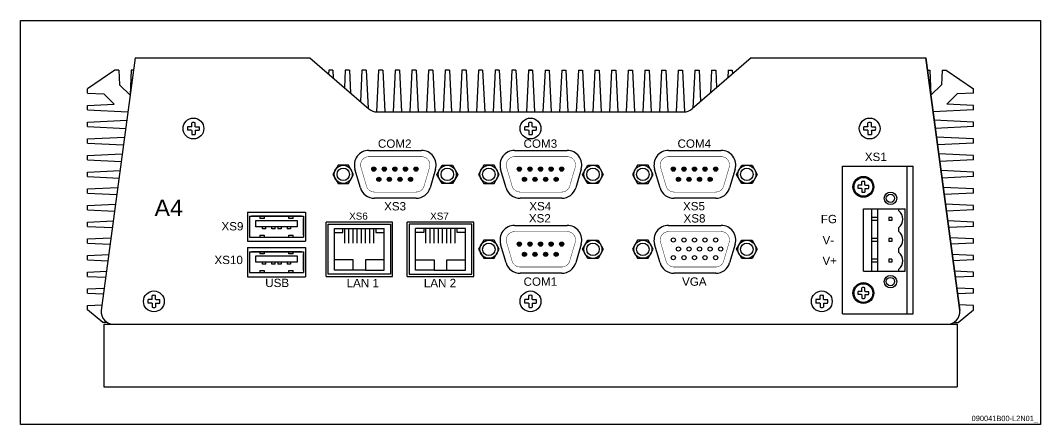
# Model space of a CAD drawing. Extents: x -2364 to 9601, y -871 to 1549.
# Drawn here: x 930.9 to 1120.9, y 418.7 to 493.9 of the extents above; entities that cross this region are included whole.
import ezdxf
from ezdxf.enums import TextEntityAlignment as Align

# ---------------------------------------------------------------- set-up
doc = ezdxf.new("R2010")
doc.units = 0
doc.layers.get('0').update_dxf_attribs({"linetype": 'CONTINUOUS'})
doc.layers.add('ONDERDELEN', color=7, linetype='CONTINUOUS')

# ---------------------------------------------------------------- blocks, each defined once
blk = doc.blocks.new('DIN7985_M3_TV')
for p, q in [((-0.56, 0.5), (-1.68, 0.5)), ((-0.5, 0.56), (-0.5, 1.68)), ((0.5, 0.56), (0.5, 1.68)), ((0.56, 0.5), (1.68, 0.5)), ((-0.56, -0.5), (-1.68, -0.5)), ((-0.5, -0.56), (-0.5, -1.68)), ((0.5, -0.56), (0.5, -1.68)), ((0.56, -0.5), (1.68, -0.5))]:
    blk.add_line(p, q)
blk.add_circle((0, 0), 3)
for radius, start, end in [(1.75, 163.3985, 196.6015), (0.75, 131.8103, 138.1897), (1.75, 73.3985, 106.6015), (0.75, 41.8103, 48.1897), (1.75, 343.3985, 16.6015), (0.75, 221.8103, 228.1897), (1.75, 253.3985, 286.6015), (0.75, 311.8103, 318.1897)]:
    blk.add_arc((0, 0), radius, start, end)
blk = doc.blocks.new('AFBUS3MM_TV')
for p, q in [((-2.5, 0), (-1.25, 2.17)), ((-1.25, -2.17), (-2.5, 0)), ((-1.25, 2.17), (1.25, 2.17)), ((1.25, 2.17), (2.5, 0)), ((2.5, 0), (1.25, -2.17)), ((1.25, -2.17), (-1.25, -2.17))]:
    blk.add_line(p, q)
for radius in [2.17, 1.5]:
    blk.add_circle((0, 0), radius)

msp = doc.modelspace()

# ---------------------------------------------------------------- linework, layer by layer
for p, q in [((930.94963, 418.66734), (930.94963, 493.87033)), ((930.94963, 493.87033), (1120.94963, 493.87033)), ((1120.94963, 493.87033), (1120.94963, 418.66734)), ((952.32731, 486.92855), (946.01696, 439.90398)), ((952.32731, 486.92855), (984.87613, 486.92855)), ((984.87613, 486.92855), (995.84532, 477.42192)), ((1067.02314, 486.92855), (1056.05395, 477.42192)), ((1067.02314, 486.92855), (1099.57195, 486.92855)), ((1105.8823, 439.90398), (1099.57195, 486.92855)), ((1099.57195, 486.92855), (1105.8823, 439.90398)), ((948.50586, 484.60363), (943.41514, 481.11626)), ((949.28083, 484.60363), (948.50586, 484.60363)), ((949.28083, 484.60363), (949.41543, 481.91171)), ((951.60575, 484.60363), (951.37326, 479.9538)), ((952.01533, 484.60363), (951.60575, 484.60363)), ((988.3635, 484.60363), (988.33008, 483.93512)), ((989.13847, 484.60363), (988.3635, 484.60363)), ((989.13847, 484.60363), (989.21003, 483.1725)), ((991.46339, 484.60363), (991.30121, 481.36014)), ((992.23836, 484.60363), (991.46339, 484.60363)), ((992.23836, 484.60363), (992.45033, 480.36424)), ((994.56328, 484.60363), (994.27235, 478.78515)), ((995.33825, 484.60363), (994.56328, 484.60363)), ((995.33825, 484.60363), (995.69063, 477.55598)), ((997.66316, 484.60363), (997.27568, 476.85391)), ((998.43813, 484.60363), (997.66316, 484.60363)), ((998.43813, 484.60363), (998.82562, 476.85391)), ((1000.76305, 484.60363), (1000.37556, 476.85391)), ((1001.53802, 484.60363), (1000.76305, 484.60363)), ((1001.53802, 484.60363), (1001.92551, 476.85391)), ((1003.86294, 484.60363), (1003.47545, 476.85391)), ((1004.63791, 484.60363), (1003.86294, 484.60363)), ((1004.63791, 484.60363), (1005.02539, 476.85391)), ((1006.96282, 484.60363), (1006.57534, 476.85391)), ((1007.7378, 484.60363), (1006.96282, 484.60363)), ((1007.7378, 484.60363), (1008.12528, 476.85391)), ((1010.06271, 484.60363), (1009.67523, 476.85391)), ((1010.83768, 484.60363), (1010.06271, 484.60363)), ((1010.83768, 484.60363), (1011.22517, 476.85391)), ((1013.1626, 484.60363), (1012.77511, 476.85391)), ((1013.93757, 484.60363), (1013.1626, 484.60363)), ((1013.93757, 484.60363), (1014.32506, 476.85391)), ((1016.26249, 484.60363), (1015.875, 476.85391)), ((1017.03746, 484.60363), (1016.26249, 484.60363)), ((1017.03746, 484.60363), (1017.42494, 476.85391)), ((1019.36237, 484.60363), (1018.97489, 476.85391)), ((1020.13734, 484.60363), (1019.36237, 484.60363)), ((1020.13734, 484.60363), (1020.52483, 476.85391)), ((1022.46226, 484.60363), (1022.07477, 476.85391)), ((1023.23723, 484.60363), (1022.46226, 484.60363)), ((1023.23723, 484.60363), (1023.62472, 476.85391)), ((1025.56215, 484.60363), (1025.17466, 476.85391)), ((1025.56215, 484.60363), (1025.17466, 476.85391)), ((1025.56215, 484.60363), (1026.33712, 484.60363)), ((1026.33712, 484.60363), (1025.56215, 484.60363)), ((1026.33712, 484.60363), (1026.7246, 476.85391)), ((1026.33712, 484.60363), (1026.7246, 476.85391)), ((1028.66203, 484.60363), (1028.27455, 476.85391)), ((1028.66203, 484.60363), (1029.43701, 484.60363)), ((1029.43701, 484.60363), (1029.82449, 476.85391)), ((1031.76192, 484.60363), (1031.37444, 476.85391)), ((1031.76192, 484.60363), (1032.53689, 484.60363)), ((1032.53689, 484.60363), (1032.92438, 476.85391)), ((1034.86181, 484.60363), (1034.47432, 476.85391)), ((1034.86181, 484.60363), (1035.63678, 484.60363)), ((1035.63678, 484.60363), (1036.02427, 476.85391)), ((1037.9617, 484.60363), (1037.57421, 476.85391)), ((1037.9617, 484.60363), (1038.73667, 484.60363)), ((1038.73667, 484.60363), (1039.12415, 476.85391)), ((1041.06158, 484.60363), (1040.6741, 476.85391)), ((1041.06158, 484.60363), (1041.83655, 484.60363)), ((1041.83655, 484.60363), (1042.22404, 476.85391)), ((1044.16147, 484.60363), (1043.77398, 476.85391)), ((1044.16147, 484.60363), (1044.93644, 484.60363)), ((1044.93644, 484.60363), (1045.32393, 476.85391)), ((1047.26136, 484.60363), (1046.87387, 476.85391)), ((1047.26136, 484.60363), (1048.03633, 484.60363)), ((1048.03633, 484.60363), (1048.42381, 476.85391)), ((1050.36124, 484.60363), (1049.97376, 476.85391)), ((1050.36124, 484.60363), (1051.13622, 484.60363)), ((1051.13622, 484.60363), (1051.5237, 476.85391)), ((1053.46113, 484.60363), (1053.07365, 476.85391)), ((1053.46113, 484.60363), (1054.2361, 484.60363)), ((1054.2361, 484.60363), (1054.62359, 476.85391)), ((1056.56102, 484.60363), (1056.20864, 477.55598)), ((1056.56102, 484.60363), (1057.33599, 484.60363)), ((1057.33599, 484.60363), (1057.62691, 478.78515)), ((1059.66091, 484.60363), (1059.44894, 480.36424)), ((1059.66091, 484.60363), (1060.43588, 484.60363)), ((1060.43588, 484.60363), (1060.59805, 481.36014)), ((1062.76079, 484.60363), (1062.68924, 483.1725)), ((1062.76079, 484.60363), (1063.53576, 484.60363)), ((1063.53576, 484.60363), (1063.56919, 483.93512)), ((1099.88394, 484.60363), (1100.29352, 484.60363)), ((1100.29352, 484.60363), (1100.52601, 479.9538)), ((1102.61843, 484.60363), (1102.48383, 481.91171)), ((1102.61843, 484.60363), (1103.3934, 484.60363)), ((1103.3934, 484.60363), (1108.48413, 481.11626)), ((943.41514, 480.34129), (943.41514, 481.11626)), ((951.37326, 479.9538), (949.41543, 481.91171)), ((1100.52601, 479.9538), (1102.48383, 481.91171)), ((1108.48413, 480.34129), (1108.48413, 481.11626)), ((943.41514, 480.34129), (946.51502, 480.18629)), ((948.43393, 478.26731), (946.51502, 480.18629)), ((1103.46534, 478.26731), (1105.38424, 480.18629)), ((1108.48413, 480.34129), (1105.38424, 480.18629)), ((943.41514, 478.01637), (948.43393, 478.26731)), ((943.41514, 477.2414), (943.41514, 478.01637)), ((943.41514, 477.2414), (950.97663, 476.86332)), ((1108.48413, 477.2414), (1100.92263, 476.86332)), ((1108.48413, 478.01637), (1103.46534, 478.26731)), ((1108.48413, 477.2414), (1108.48413, 478.01637)), ((943.41514, 474.91648), (950.76469, 475.28396)), ((997.36798, 476.85391), (1054.53129, 476.85391)), ((1108.48413, 474.91648), (1101.13457, 475.28396)), ((943.41514, 474.14151), (943.41514, 474.91648)), ((943.41514, 474.14151), (950.56342, 473.7841)), ((1108.48413, 474.14151), (1101.33584, 473.7841)), ((1108.48413, 474.14151), (1108.48413, 474.91648)), ((943.41514, 471.8166), (950.3459, 472.16313)), ((943.41514, 471.04162), (943.41514, 471.8166)), ((1108.48413, 471.8166), (1101.55336, 472.16313)), ((1108.48413, 471.04162), (1108.48413, 471.8166)), ((943.41514, 471.04162), (950.15021, 470.70487)), ((995.85976, 469.68542), (1005.66634, 469.68542)), ((1022.98377, 469.68542), (1032.79035, 469.68542)), ((1051.65773, 469.68542), (1061.46431, 469.68542)), ((1108.48413, 471.04162), (1101.74905, 470.70487)), ((943.41514, 468.71671), (949.92711, 469.04231)), ((943.41514, 467.94174), (943.41514, 468.71671)), ((943.41514, 467.94174), (949.737, 467.62564)), ((1108.48413, 468.71671), (1101.97215, 469.04231)), ((1108.48413, 467.94174), (1102.16226, 467.62564)), ((1108.48413, 467.94174), (1108.48413, 468.71671)), ((943.41514, 465.61682), (949.50832, 465.92148)), ((943.41514, 464.84185), (943.41514, 465.61682)), ((990.10719, 466.9072), (989.13847, 465.22934)), ((992.04462, 466.9072), (990.10719, 466.9072)), ((993.01333, 465.22934), (992.04462, 466.9072)), ((994.28328, 462.7203), (993.25758, 466.20767)), ((1008.26852, 466.20767), (1007.24282, 462.7203)), ((1017.2312, 466.9072), (1016.26249, 465.22934)), ((1019.16863, 466.9072), (1017.2312, 466.9072)), ((1020.13734, 465.22934), (1019.16863, 466.9072)), ((1021.40729, 462.7203), (1020.38159, 466.20767)), ((1035.39253, 466.20767), (1034.36684, 462.7203)), ((1045.90516, 466.9072), (1044.93644, 465.22934)), ((1047.84259, 466.9072), (1045.90516, 466.9072)), ((1048.8113, 465.22934), (1047.84259, 466.9072)), ((1050.08124, 462.7203), (1049.05555, 466.20767)), ((1064.06649, 466.20767), (1063.04079, 462.7203)), ((1084.07252, 466.77928), (1097.24704, 466.77928)), ((1084.07252, 439.26778), (1084.07252, 466.77928)), ((1096.08458, 439.26778), (1096.08458, 466.77928)), ((1097.24704, 439.26778), (1097.24704, 466.77928)), ((1108.48413, 465.61682), (1102.39095, 465.92148)), ((1108.48413, 464.84185), (1108.48413, 465.61682)), ((943.41514, 464.84185), (949.3238, 464.54642)), ((989.13847, 465.22934), (990.10719, 463.55147)), ((992.04462, 463.55147), (993.01333, 465.22934)), ((1016.26249, 465.22934), (1017.2312, 463.55147)), ((1019.16863, 463.55147), (1020.13734, 465.22934)), ((1044.93644, 465.22934), (1045.90516, 463.55147)), ((1047.84259, 463.55147), (1048.8113, 465.22934)), ((1108.48413, 464.84185), (1102.57547, 464.54642)), ((943.41514, 462.51693), (949.08953, 462.80065)), ((943.41514, 461.74196), (943.41514, 462.51693)), ((943.41514, 461.74196), (948.91059, 461.46719)), ((990.10719, 463.55147), (992.04462, 463.55147)), ((1017.2312, 463.55147), (1019.16863, 463.55147)), ((1045.90516, 463.55147), (1047.84259, 463.55147)), ((1108.48413, 462.51693), (1102.80974, 462.80065)), ((1108.48413, 461.74196), (1102.98868, 461.46719)), ((1108.48413, 461.74196), (1108.48413, 462.51693)), ((1004.64064, 460.77325), (996.88546, 460.77325)), ((1031.76465, 460.77325), (1024.00947, 460.77325)), ((1060.43861, 460.77325), (1052.68343, 460.77325)), ((943.41514, 459.41705), (948.67073, 459.67983)), ((943.41514, 458.64208), (943.41514, 459.41705)), ((943.41514, 458.64208), (948.49738, 458.38796)), ((973.22018, 458.19308), (973.22018, 452.76827)), ((973.22018, 458.19308), (984.06979, 458.19308)), ((984.06979, 458.19308), (984.06979, 452.76827)), ((1087.94738, 447.21124), (1087.94738, 458.83582)), ((1087.94738, 458.83582), (1095.69709, 458.83582)), ((1089.49732, 447.21124), (1089.49732, 458.83582)), ((1090.65978, 447.21124), (1090.65978, 458.83582)), ((1094.53464, 458.44833), (1094.53464, 458.83582)), ((1095.69709, 447.21124), (1095.69709, 458.83582)), ((1108.48413, 459.41705), (1103.22853, 459.67983)), ((1108.48413, 458.64208), (1103.40189, 458.38796)), ((1108.48413, 458.64208), (1108.48413, 459.41705)), ((943.41514, 456.31716), (948.25194, 456.559)), ((943.41514, 455.54219), (943.41514, 456.31716)), ((973.60767, 457.4181), (973.60767, 453.54324)), ((973.60767, 457.4181), (983.6823, 457.4181)), ((973.60767, 457.03062), (973.60767, 453.93073)), ((983.29482, 457.4181), (973.99515, 457.4181)), ((974.77013, 455.48067), (974.77013, 456.64313)), ((974.77013, 456.64313), (982.51984, 456.64313)), ((975.5451, 457.4181), (975.5451, 457.03062)), ((976.32007, 457.03062), (975.5451, 457.03062)), ((976.32007, 457.4181), (976.32007, 457.03062)), ((980.9699, 457.03062), (980.9699, 457.4181)), ((981.74487, 457.03062), (980.9699, 457.03062)), ((981.74487, 457.03062), (981.74487, 457.4181)), ((982.51984, 456.64313), (982.51984, 455.48067)), ((983.6823, 457.4181), (983.6823, 453.54324)), ((983.6823, 453.93073), (983.6823, 457.03062)), ((987.8749, 446.24253), (987.8749, 456.31716)), ((987.8749, 446.24253), (987.8749, 456.31716)), ((1000.27445, 456.31716), (987.8749, 456.31716)), ((1000.27445, 446.24253), (1000.27445, 456.31716)), ((1015.3864, 456.31716), (1002.98685, 456.31716)), ((1002.98685, 446.24253), (1002.98685, 456.31716)), ((1015.3864, 446.24253), (1015.3864, 456.31716)), ((1090.65978, 457.16963), (1089.49732, 457.16963)), ((1090.65978, 456.62715), (1089.49732, 456.62715)), ((1093.25593, 457.16963), (1092.71345, 457.16963)), ((1092.71345, 457.16963), (1092.71345, 456.62715)), ((1093.25593, 456.62715), (1092.71345, 456.62715)), ((1093.25593, 457.16963), (1093.25593, 456.62715)), ((1108.48413, 456.31716), (1103.64732, 456.559)), ((1108.48413, 455.54219), (1108.48413, 456.31716)), ((943.41514, 455.54219), (948.08417, 455.30874)), ((982.51984, 455.48067), (974.77013, 455.48067)), ((976.01008, 455.09319), (976.01008, 455.48067)), ((976.63006, 455.09319), (976.01008, 455.09319)), ((976.63006, 455.09319), (976.63006, 455.48067)), ((977.75377, 455.09319), (977.75377, 455.48067)), ((978.37375, 455.09319), (977.75377, 455.09319)), ((978.37375, 455.09319), (978.37375, 455.48067)), ((978.91623, 455.48067), (978.91623, 455.09319)), ((979.5362, 455.09319), (978.91623, 455.09319)), ((979.5362, 455.48067), (979.5362, 455.09319)), ((980.65991, 455.48067), (980.65991, 455.09319)), ((981.27989, 455.09319), (980.65991, 455.09319)), ((981.27989, 455.48067), (981.27989, 455.09319)), ((988.26238, 446.63001), (988.26238, 455.92967)), ((988.26238, 455.92967), (999.88696, 455.92967)), ((989.42484, 455.1547), (998.7245, 455.1547)), ((989.42484, 447.40498), (989.42484, 455.1547)), ((989.42484, 454.37973), (990.97478, 454.37973)), ((990.97478, 454.37973), (990.97478, 455.1547)), ((991.36227, 452.4423), (991.36227, 455.1547)), ((992.13724, 452.4423), (992.13724, 455.1547)), ((992.91221, 452.4423), (992.91221, 455.1547)), ((993.68719, 452.4423), (993.68719, 455.1547)), ((994.46216, 452.4423), (994.46216, 455.1547)), ((995.23713, 452.4423), (995.23713, 455.1547)), ((996.0121, 452.4423), (996.0121, 455.1547)), ((996.78707, 452.4423), (996.78707, 455.1547)), ((997.17456, 455.1547), (997.17456, 454.37973)), ((997.17456, 454.37973), (998.7245, 454.37973)), ((998.7245, 447.40498), (998.7245, 455.1547)), ((999.88696, 455.92967), (999.88696, 446.63001)), ((1014.99891, 455.92967), (1003.37433, 455.92967)), ((1003.37433, 455.92967), (1003.37433, 446.63001)), ((1013.83645, 455.1547), (1004.53679, 455.1547)), ((1004.53679, 447.40498), (1004.53679, 455.1547)), ((1006.08673, 454.37973), (1004.53679, 454.37973)), ((1006.08673, 455.1547), (1006.08673, 454.37973)), ((1006.47422, 452.4423), (1006.47422, 455.1547)), ((1007.24919, 452.4423), (1007.24919, 455.1547)), ((1008.02416, 452.4423), (1008.02416, 455.1547)), ((1008.79914, 452.4423), (1008.79914, 455.1547)), ((1009.57411, 452.4423), (1009.57411, 455.1547)), ((1010.34908, 452.4423), (1010.34908, 455.1547)), ((1011.12405, 452.4423), (1011.12405, 455.1547)), ((1011.89902, 452.4423), (1011.89902, 455.1547)), ((1012.28651, 454.37973), (1012.28651, 455.1547)), ((1013.83645, 454.37973), (1012.28651, 454.37973)), ((1013.83645, 447.40498), (1013.83645, 455.1547)), ((1014.99891, 446.63001), (1014.99891, 455.92967)), ((1022.98377, 455.73593), (1032.79035, 455.73593)), ((1051.65773, 455.73593), (1061.46431, 455.73593)), ((1094.53464, 454.57347), (1094.53464, 455.34845)), ((1094.53464, 454.57347), (1094.53464, 455.34845)), ((1108.48413, 455.54219), (1103.8151, 455.30874)), ((943.41514, 453.21727), (947.83315, 453.43817)), ((943.41514, 452.4423), (943.41514, 453.21727)), ((943.41514, 452.4423), (947.67096, 452.22951)), ((973.22018, 452.76827), (984.06979, 452.76827)), ((973.60767, 453.54324), (983.6823, 453.54324)), ((973.99515, 453.54324), (983.29482, 453.54324)), ((975.5451, 453.93073), (975.5451, 453.54324)), ((975.5451, 453.93073), (976.32007, 453.93073)), ((976.32007, 453.93073), (976.32007, 453.54324)), ((980.9699, 453.54324), (980.9699, 453.93073)), ((980.9699, 453.93073), (981.74487, 453.93073)), ((981.74487, 453.54324), (981.74487, 453.93073)), ((1017.2312, 452.95771), (1016.26249, 451.27984)), ((1019.16863, 452.95771), (1017.2312, 452.95771)), ((1020.13734, 451.27984), (1019.16863, 452.95771)), ((1021.40729, 448.77081), (1020.38159, 452.25818)), ((1035.39253, 452.25818), (1034.36684, 448.77081)), ((1045.90516, 452.95771), (1044.93644, 451.27984)), ((1047.84259, 452.95771), (1045.90516, 452.95771)), ((1048.8113, 451.27984), (1047.84259, 452.95771)), ((1050.08124, 448.77081), (1049.05555, 452.25818)), ((1064.06649, 452.25818), (1063.04079, 448.77081)), ((1090.65978, 453.29477), (1089.49732, 453.29477)), ((1090.65978, 452.75229), (1089.49732, 452.75229)), ((1093.25593, 453.29477), (1092.71345, 453.29477)), ((1092.71345, 453.29477), (1092.71345, 452.75229)), ((1093.25593, 452.75229), (1092.71345, 452.75229)), ((1093.25593, 453.29477), (1093.25593, 452.75229)), ((1108.48413, 453.21727), (1104.06611, 453.43817)), ((1108.48413, 452.4423), (1104.22831, 452.22951)), ((1108.48413, 452.4423), (1108.48413, 453.21727)), ((943.41514, 450.11739), (947.41436, 450.31735)), ((973.22018, 451.60582), (973.22018, 446.18101)), ((973.22018, 451.60582), (984.06979, 451.60582)), ((973.60767, 450.83084), (973.60767, 446.95598)), ((973.60767, 450.83084), (983.6823, 450.83084)), ((973.60767, 450.44336), (973.60767, 447.34347)), ((983.29482, 450.83084), (973.99515, 450.83084)), ((975.5451, 450.83084), (975.5451, 450.44336)), ((976.32007, 450.44336), (975.5451, 450.44336)), ((976.32007, 450.83084), (976.32007, 450.44336)), ((980.9699, 450.44336), (980.9699, 450.83084)), ((981.74487, 450.44336), (980.9699, 450.44336)), ((981.74487, 450.44336), (981.74487, 450.83084)), ((983.6823, 450.83084), (983.6823, 446.95598)), ((983.6823, 447.34347), (983.6823, 450.44336)), ((984.06979, 451.60582), (984.06979, 446.18101)), ((1016.26249, 451.27984), (1017.2312, 449.60198)), ((1019.16863, 449.60198), (1020.13734, 451.27984)), ((1044.93644, 451.27984), (1045.90516, 449.60198)), ((1047.84259, 449.60198), (1048.8113, 451.27984)), ((1094.53464, 450.69861), (1094.53464, 451.47359)), ((1108.48413, 450.11739), (1104.48491, 450.31735)), ((943.41514, 449.34241), (943.41514, 450.11739)), ((943.41514, 449.34241), (947.25775, 449.15028)), ((974.77013, 448.89341), (974.77013, 450.05587)), ((974.77013, 450.05587), (982.51984, 450.05587)), ((982.51984, 448.89341), (974.77013, 448.89341)), ((976.01008, 448.50593), (976.01008, 448.89341)), ((976.63006, 448.50593), (976.01008, 448.50593)), ((976.63006, 448.50593), (976.63006, 448.89341)), ((977.75377, 448.50593), (977.75377, 448.89341)), ((978.37375, 448.50593), (977.75377, 448.50593)), ((978.37375, 448.50593), (978.37375, 448.89341)), ((978.91623, 448.89341), (978.91623, 448.50593)), ((979.5362, 448.50593), (978.91623, 448.50593)), ((979.5362, 448.89341), (979.5362, 448.50593)), ((980.65991, 448.89341), (980.65991, 448.50593)), ((981.27989, 448.50593), (980.65991, 448.50593)), ((981.27989, 448.89341), (981.27989, 448.50593)), ((982.51984, 450.05587), (982.51984, 448.89341)), ((992.91221, 449.34241), (989.42484, 449.34241)), ((992.91221, 447.40498), (992.91221, 449.34241)), ((998.7245, 449.34241), (995.23713, 449.34241)), ((995.23713, 449.34241), (995.23713, 447.40498)), ((1004.53679, 449.34241), (1008.02416, 449.34241)), ((1008.02416, 449.34241), (1008.02416, 447.40498)), ((1010.34908, 449.34241), (1013.83645, 449.34241)), ((1010.34908, 447.40498), (1010.34908, 449.34241)), ((1017.2312, 449.60198), (1019.16863, 449.60198)), ((1045.90516, 449.60198), (1047.84259, 449.60198)), ((1090.65978, 449.41991), (1089.49732, 449.41991)), ((1090.65978, 448.87743), (1089.49732, 448.87743)), ((1093.25593, 449.41991), (1092.71345, 449.41991)), ((1092.71345, 449.41991), (1092.71345, 448.87743)), ((1093.25593, 448.87743), (1092.71345, 448.87743)), ((1093.25593, 449.41991), (1093.25593, 448.87743)), ((1108.48413, 449.34241), (1104.64152, 449.15028)), ((1108.48413, 449.34241), (1108.48413, 450.11739)), ((943.41514, 447.0175), (946.99557, 447.19652)), ((943.41514, 446.24253), (943.41514, 447.0175)), ((973.60767, 446.95598), (983.6823, 446.95598)), ((973.99515, 446.95598), (983.29482, 446.95598)), ((975.5451, 447.34347), (975.5451, 446.95598)), ((975.5451, 447.34347), (976.32007, 447.34347)), ((976.32007, 447.34347), (976.32007, 446.95598)), ((980.9699, 446.95598), (980.9699, 447.34347)), ((980.9699, 447.34347), (981.74487, 447.34347)), ((981.74487, 446.95598), (981.74487, 447.34347)), ((999.88696, 446.63001), (988.26238, 446.63001)), ((992.91221, 447.40498), (989.42484, 447.40498)), ((995.23713, 447.40498), (992.91221, 447.40498)), ((995.23713, 447.40498), (998.7245, 447.40498)), ((1003.37433, 446.63001), (1014.99891, 446.63001)), ((1008.02416, 447.40498), (1004.53679, 447.40498)), ((1008.02416, 447.40498), (1010.34908, 447.40498)), ((1010.34908, 447.40498), (1013.83645, 447.40498)), ((1031.76465, 446.82376), (1024.00947, 446.82376)), ((1060.43861, 446.82376), (1052.68343, 446.82376)), ((1087.94738, 447.21124), (1095.69709, 447.21124)), ((1094.53464, 447.21124), (1094.53464, 447.59873)), ((1108.48413, 447.0175), (1104.9037, 447.19652)), ((1108.48413, 446.24253), (1108.48413, 447.0175)), ((943.41514, 446.24253), (946.84454, 446.07106)), ((973.22018, 446.18101), (984.06979, 446.18101)), ((987.8749, 446.24253), (1000.27445, 446.24253)), ((1002.98685, 446.24253), (1015.3864, 446.24253)), ((1108.48413, 446.24253), (1105.05473, 446.07106)), ((943.41514, 443.91761), (946.57677, 444.07569)), ((943.41514, 443.14264), (943.41514, 443.91761)), ((943.41514, 443.14264), (946.43133, 442.99183)), ((1108.48413, 443.91761), (1105.32249, 444.07569)), ((1108.48413, 443.14264), (1105.46794, 442.99183)), ((1108.48413, 443.14264), (1108.48413, 443.91761)), ((943.41514, 440.81772), (946.15798, 440.95487)), ((943.41514, 440.04275), (943.41514, 440.81772)), ((1108.48413, 440.81772), (1105.74128, 440.95487)), ((1108.48413, 440.04275), (1108.48413, 440.81772)), ((946.31192, 437.65919), (943.41514, 440.04275)), ((1084.07252, 439.26778), (1097.24704, 439.26778)), ((1105.58735, 437.65919), (1108.48413, 440.04275)), ((947.13651, 437.65919), (946.31192, 437.65919)), ((946.51502, 437.33035), (1105.38424, 437.33035)), ((946.51502, 437.33035), (946.51502, 425.70577)), ((948.32854, 437.33035), (1103.57073, 437.33035)), ((1104.76276, 437.65919), (1105.58735, 437.65919)), ((1105.38424, 437.33035), (1105.38424, 425.70577)), ((946.51502, 425.70577), (1105.38424, 425.70577)), ((1120.94963, 418.66734), (930.94963, 418.66734))]:
    msp.add_line(p, q)
for points, const_width in [([(995.85976, 468.52297), (1005.66634, 468.52297, -0.500705616), (1007.1533, 466.53568), (1006.1276, 463.04831, -0.332706414), (1004.64064, 461.93571), (996.88546, 461.93571, -0.332706414), (995.3985, 463.04831), (994.3728, 466.53568, -0.500705616)], 0.0775), ([(1022.98377, 468.52297), (1032.79035, 468.52297, -0.500705616), (1034.27731, 466.53568), (1033.25161, 463.04831, -0.332706414), (1031.76465, 461.93571), (1024.00947, 461.93571, -0.332706414), (1022.52251, 463.04831), (1021.49681, 466.53568, -0.500705616)], 0.0775), ([(1051.65773, 468.52297), (1061.46431, 468.52297, -0.500705616), (1062.95127, 466.53568), (1061.92557, 463.04831, -0.332706414), (1060.43861, 461.93571), (1052.68343, 461.93571, -0.332706414), (1051.19647, 463.04831), (1050.17077, 466.53568, -0.500705616)], 0.0775), ([(996.95178, 466.19805, 1), (996.56429, 466.19805, 1)], 0.38749), ([(998.92021, 466.19805, 1), (998.53272, 466.19805, 1)], 0.38749), ([(1000.88863, 466.19805, 1), (1000.50115, 466.19805, 1)], 0.38749), ([(1002.85706, 466.19805, 1), (1002.46958, 466.19805, 1)], 0.38749), ([(1004.82549, 466.19805, 1), (1004.438, 466.19805, 1)], 0.38749), ([(1024.07579, 466.19805, 1), (1023.6883, 466.19805, 1)], 0.38749), ([(1026.04422, 466.19805, 1), (1025.65673, 466.19805, 1)], 0.38749), ([(1028.01265, 466.19805, 1), (1027.62516, 466.19805, 1)], 0.38749), ([(1029.98107, 466.19805, 1), (1029.59359, 466.19805, 1)], 0.38749), ([(1031.9495, 466.19805, 1), (1031.56202, 466.19805, 1)], 0.38749), ([(1052.74975, 466.19805, 1), (1052.36226, 466.19805, 1)], 0.38749), ([(1054.71817, 466.19805, 1), (1054.33069, 466.19805, 1)], 0.38749), ([(1056.6866, 466.19805, 1), (1056.29912, 466.19805, 1)], 0.38749), ([(1058.65503, 466.19805, 1), (1058.26755, 466.19805, 1)], 0.38749), ([(1060.62346, 466.19805, 1), (1060.23597, 466.19805, 1)], 0.38749), ([(997.89487, 464.30636, 1), (997.50738, 464.30636, 1)], 0.38749), ([(999.8633, 464.30636, 1), (999.47581, 464.30636, 1)], 0.38749), ([(1001.83173, 464.30636, 1), (1001.44424, 464.30636, 1)], 0.38749), ([(1003.80015, 464.30636, 1), (1003.41267, 464.30636, 1)], 0.38749), ([(1025.01888, 464.30636, 1), (1024.6314, 464.30636, 1)], 0.38749), ([(1026.98731, 464.30636, 1), (1026.59982, 464.30636, 1)], 0.38749), ([(1028.95574, 464.30636, 1), (1028.56825, 464.30636, 1)], 0.38749), ([(1030.92417, 464.30636, 1), (1030.53668, 464.30636, 1)], 0.38749), ([(1053.69284, 464.30636, 1), (1053.30535, 464.30636, 1)], 0.38749), ([(1055.66127, 464.30636, 1), (1055.27378, 464.30636, 1)], 0.38749), ([(1057.62969, 464.30636, 1), (1057.24221, 464.30636, 1)], 0.38749), ([(1059.59812, 464.30636, 1), (1059.21064, 464.30636, 1)], 0.38749), ([(1022.98377, 454.57347), (1032.79035, 454.57347, -0.500705616), (1034.27731, 452.58619), (1033.25161, 449.09882, -0.332706414), (1031.76465, 447.98621), (1024.00947, 447.98621, -0.332706414), (1022.52251, 449.09882), (1021.49681, 452.58619, -0.500705616)], 0.0775), ([(1051.65773, 454.57347), (1061.46431, 454.57347, -0.500705616), (1062.95127, 452.58619), (1061.92557, 449.09882, -0.332706414), (1060.43861, 447.98621), (1052.68343, 447.98621, -0.332706414), (1051.19647, 449.09882), (1050.17077, 452.58619, -0.500705616)], 0.0775), ([(1024.07579, 452.24856, 1), (1023.6883, 452.24856, 1)], 0.38749), ([(1026.04422, 452.24856, 1), (1025.65673, 452.24856, 1)], 0.38749), ([(1028.01265, 452.24856, 1), (1027.62516, 452.24856, 1)], 0.38749), ([(1029.98107, 452.24856, 1), (1029.59359, 452.24856, 1)], 0.38749), ([(1031.9495, 452.24856, 1), (1031.56202, 452.24856, 1)], 0.38749), ([(1025.01888, 450.35687, 1), (1024.6314, 450.35687, 1)], 0.38749), ([(1026.98731, 450.35687, 1), (1026.59982, 450.35687, 1)], 0.38749), ([(1028.95574, 450.35687, 1), (1028.56825, 450.35687, 1)], 0.38749), ([(1030.92417, 450.35687, 1), (1030.53668, 450.35687, 1)], 0.38749)]:
    msp.add_lwpolyline(points, format="xyb", close=True, dxfattribs=dict(const_width=const_width))
for centre, radius in [((991.0759, 465.22934), 1.67786), ((991.0759, 465.22934), 1.16246), ((996.75803, 466.19805), 0.38749), ((998.72646, 466.19805), 0.38749), ((1000.69489, 466.19805), 0.38749), ((1002.66332, 466.19805), 0.38749), ((1004.63175, 466.19805), 0.38749), ((1018.19991, 465.22934), 1.67786), ((1018.19991, 465.22934), 1.16246), ((1023.88205, 466.19805), 0.38749), ((1025.85048, 466.19805), 0.38749), ((1027.8189, 466.19805), 0.38749), ((1029.78733, 466.19805), 0.38749), ((1031.75576, 466.19805), 0.38749), ((1046.87387, 465.22934), 1.67786), ((1046.87387, 465.22934), 1.16246), ((1052.556, 466.19805), 0.38749), ((1054.52443, 466.19805), 0.38749), ((1056.49286, 466.19805), 0.38749), ((1058.46129, 466.19805), 0.38749), ((1060.42972, 466.19805), 0.38749), ((997.70113, 464.30636), 0.38749), ((999.66955, 464.30636), 0.38749), ((1001.63798, 464.30636), 0.38749), ((1003.60641, 464.30636), 0.38749), ((1024.82514, 464.30636), 0.38749), ((1026.79357, 464.30636), 0.38749), ((1028.762, 464.30636), 0.38749), ((1030.73042, 464.30636), 0.38749), ((1053.49909, 464.30636), 0.38749), ((1055.46752, 464.30636), 0.38749), ((1057.43595, 464.30636), 0.38749), ((1059.40438, 464.30636), 0.38749), ((1087.94738, 462.90442), 1.93743), ((1092.98469, 460.77325), 1.16246), ((1092.98469, 460.77325), 0.77497), ((1018.19991, 451.27984), 1.67786), ((1018.19991, 451.27984), 1.16246), ((1023.88205, 452.24856), 0.38749), ((1025.85048, 452.24856), 0.38749), ((1027.8189, 452.24856), 0.38749), ((1029.78733, 452.24856), 0.38749), ((1031.75576, 452.24856), 0.38749), ((1046.87387, 451.27984), 1.67786), ((1046.87387, 451.27984), 1.16246), ((1024.82514, 450.35687), 0.38749), ((1026.79357, 450.35687), 0.38749), ((1028.762, 450.35687), 0.38749), ((1030.73042, 450.35687), 0.38749), ((1087.94738, 443.14264), 1.93743), ((1092.98469, 445.27381), 1.16246), ((1092.98469, 445.27381), 0.77497)]:
    msp.add_circle(centre, radius)
for centre, radius, start, end in [((997.36798, 479.17883), 2.32492, 229.0856168, 270), ((1054.53129, 479.17883), 2.32492, 270, 310.9143832), ((995.85976, 466.97302), 2.7124, 90, 196.3895403), ((1005.66634, 466.97302), 2.7124, 343.6104597, 90), ((1022.98377, 466.97302), 2.7124, 90, 196.3895403), ((1032.79035, 466.97302), 2.7124, 343.6104597, 90), ((1051.65773, 466.97302), 2.7124, 90, 196.3895403), ((1061.46431, 466.97302), 2.7124, 343.6104597, 90), ((996.88546, 463.48565), 2.7124, 196.3895403, 270), ((1004.64064, 463.48565), 2.7124, 270, 343.6104597), ((1024.00947, 463.48565), 2.7124, 196.3895403, 270), ((1031.76465, 463.48565), 2.7124, 270, 343.6104597), ((1052.68343, 463.48565), 2.7124, 196.3895403, 270), ((1060.43861, 463.48565), 2.7124, 270, 343.6104597), ((1093.37218, 456.89839), 1.93743, 306.8698976, 53.1301024), ((1022.98377, 453.02353), 2.7124, 90, 196.3895403), ((1032.79035, 453.02353), 2.7124, 343.6104597, 90), ((1051.65773, 453.02353), 2.7124, 90, 196.3895403), ((1061.46431, 453.02353), 2.7124, 343.6104597, 90), ((1093.37218, 453.02353), 1.93743, 306.8698976, 53.1301024), ((1093.37218, 449.14867), 1.93743, 306.8698976, 53.1301024), ((1024.00947, 449.53616), 2.7124, 196.3895403, 270), ((1031.76465, 449.53616), 2.7124, 270, 343.6104597), ((1052.68343, 449.53616), 2.7124, 196.3895403, 270), ((1060.43861, 449.53616), 2.7124, 270, 343.6104597), ((948.32854, 439.65527), 2.32492, 173.8588894, 270), ((1103.57073, 439.65527), 2.32492, 270, 6.1411106)]:
    msp.add_arc(centre, radius, start, end)
at = {"layer": 'ONDERDELEN'}
for centre in [(1052.556, 453.02353), (1054.52443, 453.02353), (1056.49286, 453.02353), (1058.46129, 453.02353), (1060.42972, 453.02353), (1053.49909, 451.32558), (1055.46752, 451.32558), (1057.43595, 451.32558), (1059.40438, 451.32558), (1061.37832, 451.32558), (1052.556, 449.7299), (1054.52443, 449.7299), (1056.49286, 449.7299), (1058.46129, 449.7299), (1060.42972, 449.7299)]:
    msp.add_circle(centre, 0.38749, dxfattribs=at)

# ---------------------------------------------------------------- block references
for p, xscale, yscale, zscale in [((963.17692, 473.75403), 0.6458095702926415, 0.6458095702926415, 0.6458095702926415), ((1025.94963, 473.75403), 0.6458095702926415, 0.6458095702926415, 0.6458095702926415), ((1089.10983, 473.75403), 0.6458095702926415, 0.6458095702926415, 0.6458095702926415), ((1087.94738, 462.90442), 0.5812286132633775, 0.5812286132633775, 0.5812286132633775), ((1087.94738, 443.14264), 0.5812286132633775, 0.5812286132633775, 0.5812286132633775), ((955.81469, 441.5927), 0.6458095702926415, 0.6458095702926415, 0.6458095702926415), ((1025.94963, 441.5927), 0.6458095702926415, 0.6458095702926415, 0.6458095702926415), ((1080.19766, 441.5927), 0.6458095702926415, 0.6458095702926415, 0.6458095702926415)]:
    msp.add_blockref('DIN7985_M3_TV', p, dxfattribs=dict(xscale=xscale, yscale=yscale, zscale=zscale))
at = {"xscale": 0.7749717943398876, "yscale": 0.7749717943398876, "zscale": 0.7749717943398876, "rotation": 180}
for p in [(1010.4502, 465.22934), (1037.57421, 465.22934), (1066.24817, 465.22934), (1037.57421, 451.27984), (1066.24817, 451.27984)]:
    msp.add_blockref('AFBUS3MM_TV', p, dxfattribs=at)

# ---------------------------------------------------------------- texts
msp.add_text('090041B00-L2N01_', height=1).set_placement((1120.47121, 419.01145), align=Align.BOTTOM_RIGHT)
for s, insert, char_height, width, attachment_point in [('{\\fArial|b0|i0|c0|p34;COM2}', (1000.66106, 470.15331), 1.5499436, 15.4994359, 8), ('{\\fArial|b0|i0|c0|p34;COM3}', (1027.78507, 470.15331), 1.5499436, 15.4994359, 8), ('{\\fArial|b0|i0|c0|p34;COM4}', (1056.45903, 470.15331), 1.5499436, 15.4994359, 8), ('\\fArial|b0|i0|c0|p34;XS1', (1090.25562, 467.68799), 1.5477333, 15.4773334, 8), ('\\fArial|b0|i0|c0|p34;A4', (958.57139, 457.45105), 3.0954667, 15.4773334, 8), ('\\fArial|b0|i0|c0|p34;XS3', (1000.7253, 458.49389), 1.5477333, 15.4773334, 8), ('\\fArial|b0|i0|c0|p34;XS4', (1027.766, 458.50423), 1.5477333, 15.4773334, 8), ('{\\fArial|b0|i0|c0|p34;XS5}', (1056.39906, 458.50423), 1.5477333, 15.4773334, 8), ('\\fArial|b0|i0|c0|p34;XS6', (993.90837, 456.78143), 1.3155733, 15.4773334, 8), ('{\\fArial|b0|i0|c0|p34;XS7}', (1008.99877, 456.78143), 1.3155733, 15.4773334, 8), ('{\\fArial|b0|i0|c0|p34;XS9}', (970.44191, 454.77234), 1.5477333, 15.4773334, 8), ('\\fArial|b0|i0|c0|p34;XS2', (1027.6846, 456.25556), 1.5477333, 15.4773334, 8), ('\\fArial|b0|i0|c0|p34;XS8', (1056.49459, 456.24255), 1.5477333, 15.4773334, 8), ('{\\fArial|b0|i0|c0|p34;FG}', (1083.02811, 456.90198), 1.5477333, 15.4773334, 6), ('{\\fArial|b0|i0|c0|p34;V-}', (1082.4969, 452.99725), 1.5477333, 15.4773334, 6), ('{\\fArial|b0|i0|c0|p34;XS10}', (969.73251, 448.51128), 1.5477333, 15.4773334, 8), ('{\\fArial|b0|i0|c0|p34;V+}', (1083.02811, 449.16331), 1.5477333, 15.4773334, 6), ('{\\fArial|b0|i0|c0|p34;USB}', (978.7736, 444.23336), 1.5499436, 15.4994359, 8), ('{\\fArial|b0|i0|c0|p34;LAN 1}', (994.70953, 444.23336), 1.5499436, 15.4994359, 8), ('{\\fArial|b0|i0|c0|p34;LAN 2}', (1009.09162, 444.23336), 1.5499436, 15.4994359, 8), ('{\\fArial|b0|i0|c0|p34;COM1}', (1027.78507, 444.47303), 1.5499436, 15.4994359, 8), ('{\\fArial|b0|i0|c0|p34;VGA}', (1056.45903, 444.47303), 1.5499436, 15.4994359, 8)]:
    msp.add_mtext(s, dxfattribs=dict(insert=insert, char_height=char_height, width=width, attachment_point=attachment_point))

doc.saveas('drawing.dxf')
